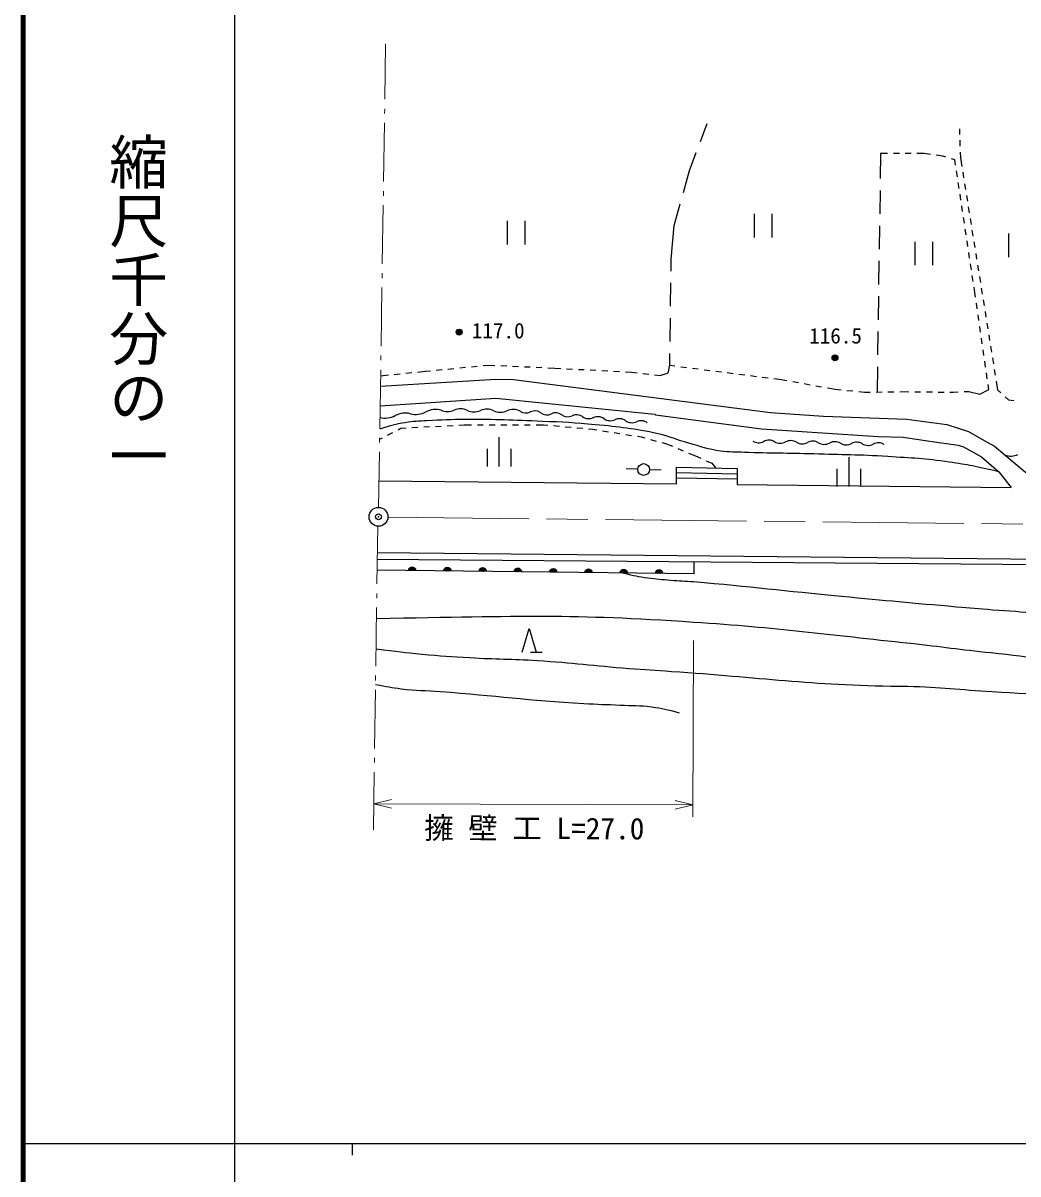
# Model space of a CAD drawing. Units: millimetres, scale not verified. Extents: x 40000 to 680000, y 20000 to 380000.
# Drawn here: x 40000 to 124633, y 202409 to 300315 of the extents above; entities that cross this region are included whole.
import ezdxf
from ezdxf.enums import TextEntityAlignment as Align

# ---------------------------------------------------------------- set-up
doc = ezdxf.new("R2010")
doc.units = ezdxf.units.MM
doc.header["$LTSCALE"] = 1000
doc.header["$PDMODE"] = 32
doc.header["$PDSIZE"] = 500
doc.linetypes.add('CHAIN', pattern=[18.5, 12, -1.5, 3.5, -1.5])
for name, color, linetype, lineweight in [('M-BGD', 7, 'Continuous', 25), ('M-BGD-EXST', 7, 'Continuous', 25), ('M-BMK', 2, 'CHAIN', 13), ('M-BMK-HTXT', 7, 'Continuous', 13), ('M-BMK-SRVR', 3, 'Continuous', 25), ('M-STR-HTXT', 7, 'Continuous', 13), ('M-TTL', 2, 'Continuous', 140), ('M-TTL-BAND', 7, 'Continuous', 25)]:
    doc.layers.add(name, color=color, linetype=linetype, lineweight=lineweight)
doc.layers.add('M-OTRS', color=6, linetype='Continuous')
doc.styles.add('@ＭＳ ゴシック', font='')
doc.styles.add('ＭＳ ゴシック', font='')
doc.styles.get('@ＭＳ ゴシック').set_extended_font_data('@MS Gothic')
doc.styles.get('ＭＳ ゴシック').set_extended_font_data('MS Gothic')

msp = doc.modelspace()

# ---------------------------------------------------------------- linework, layer by layer
at = {"layer": 'M-BGD'}
for p, q in [((97615, 290237), (98195, 291775)), ((119652, 291324), (119668, 290841)), ((119684, 290341), (119700, 289841)), ((96682, 287764), (97262, 289301)), ((112943, 289229), (112912, 287076)), ((113543, 289225), (112943, 289229)), ((114543, 289218), (114043, 289221)), ((115543, 289212), (115043, 289215)), ((116642, 289205), (116043, 289208)), ((117187, 289130), (116642, 289205)), ((118227, 288988), (117682, 289063)), ((118504, 288905), (118227, 288988)), ((119717, 289342), (119732, 288858)), ((119732, 288858), (119850, 288122)), ((119260, 288676), (118983, 288760)), ((119328, 288223), (119260, 288676)), ((96172, 285904), (96682, 287764)), ((119478, 287234), (119403, 287729)), ((119929, 287628), (120009, 287134)), ((112898, 286076), (112869, 284076)), ((119627, 286246), (119552, 286740)), ((120088, 286641), (120167, 286147)), ((95397, 283080), (95908, 284940)), ((119776, 285257), (119702, 285751)), ((120246, 285653), (120325, 285159)), ((102200, 284080), (102200, 282080)), ((103700, 284080), (103700, 282080)), ((119926, 284268), (119851, 284763)), ((120404, 284666), (120483, 284172)), ((81179, 283486), (81179, 281486)), ((82679, 283486), (82679, 281486)), ((95139, 280234), (95397, 283080)), ((112854, 283076), (112825, 281076)), ((120075, 283279), (120000, 283774)), ((120563, 283678), (120642, 283185)), ((120225, 282291), (120150, 282785)), ((120721, 282691), (120800, 282197)), ((123815, 282405), (123815, 280405)), ((115871, 281703), (115871, 279703)), ((117371, 281703), (117371, 279703)), ((120374, 281302), (120299, 281796)), ((120879, 281704), (120958, 281210)), ((95125, 279216), (95139, 280234)), ((112811, 280077), (112782, 278077)), ((120523, 280313), (120449, 280807)), ((121037, 280716), (121117, 280223)), ((120673, 279324), (120598, 279819)), ((121196, 279729), (121275, 279235)), ((95084, 276216), (95111, 278216)), ((120822, 278335), (120747, 278830)), ((121354, 278741), (121433, 278248)), ((112768, 277077), (112739, 275077)), ((120965, 277388), (120897, 277841)), ((121023, 276982), (120965, 277388)), ((121512, 277754), (121591, 277260)), ((121165, 275992), (121094, 276487)), ((121670, 276767), (121750, 276273)), ((95043, 273216), (95070, 275216)), ((121306, 275002), (121235, 275497)), ((121829, 275779), (121908, 275286)), ((121447, 274012), (121377, 274507)), ((121987, 274792), (122066, 274298)), ((112724, 274077), (112695, 272077)), ((121589, 273022), (121518, 273517)), ((122145, 273804), (122224, 273311)), ((95015, 271198), (95029, 272216)), ((121730, 272032), (121660, 272527)), ((122304, 272817), (122383, 272323)), ((79133, 271179), (79560, 271222)), ((79560, 271222), (80146, 271194)), ((121872, 271042), (121801, 271537)), ((122462, 271830), (122541, 271336)), ((70416, 270311), (71078, 270378)), ((71576, 270428), (72073, 270477)), ((72571, 270527), (73068, 270577)), ((73566, 270627), (74228, 270693)), ((74228, 270693), (74655, 270736)), ((75152, 270785), (75650, 270834)), ((76148, 270884), (76645, 270933)), ((77143, 270982), (77640, 271032)), ((78138, 271081), (78635, 271130)), ((80646, 271171), (81145, 271148)), ((81645, 271125), (82144, 271101)), ((82644, 271078), (83143, 271055)), ((83642, 271031), (84142, 271008)), ((84641, 270985), (85228, 270958)), ((85228, 270958), (85742, 270931)), ((86241, 270905), (86740, 270880)), ((87240, 270854), (87739, 270828)), ((88238, 270802), (88738, 270777)), ((89237, 270751), (89736, 270725)), ((90236, 270699), (90735, 270674)), ((91234, 270648), (91748, 270621)), ((91748, 270621), (92228, 270565)), ((92725, 270506), (93222, 270448)), ((93718, 270390), (94198, 270333)), ((94198, 270333), (94871, 270549)), ((94871, 270549), (95015, 271198)), ((95015, 271198), (95446, 271143)), ((95942, 271080), (96438, 271017)), ((96934, 270954), (97430, 270890)), ((97926, 270827), (98422, 270764)), ((98918, 270701), (99414, 270638)), ((99910, 270575), (100406, 270512)), ((100902, 270449), (101398, 270385)), ((101894, 270322), (102390, 270259)), ((112681, 271078), (112650, 268925)), ((122013, 270052), (121942, 270547)), ((122620, 270842), (122699, 270349)), ((102886, 270196), (103382, 270133)), ((103878, 270070), (104309, 270015)), ((104309, 270015), (104975, 269898)), ((105468, 269811), (105960, 269725)), ((106453, 269638), (106945, 269551)), ((107438, 269465), (107930, 269378)), ((108423, 269291), (109089, 269174)), ((122142, 269150), (122084, 269557)), ((122778, 269855), (122896, 269118)), ((109089, 269174), (109592, 269121)), ((110089, 269069), (110586, 269016)), ((111083, 268963), (111586, 268910)), ((111586, 268910), (112072, 268917)), ((112572, 268924), (113072, 268931)), ((113572, 268938), (114072, 268945)), ((114572, 268951), (115057, 268958)), ((115057, 268958), (115349, 268955)), ((115848, 268949), (116348, 268943)), ((116848, 268937), (117348, 268931)), ((117848, 268925), (118348, 268919)), ((118848, 268914), (119140, 268910)), ((119140, 268910), (119551, 268933)), ((120050, 268960), (120461, 268982)), ((120461, 268982), (121397, 268742)), ((121397, 268742), (122142, 269150)), ((122896, 269118), (123176, 268863)), ((123545, 268525), (123825, 268270)), ((123825, 268270), (124291, 268205)), ((71011, 265262), (71455, 265491)), ((71900, 265720), (72133, 265841)), ((72133, 265841), (72585, 265866)), ((73084, 265895), (73583, 265923)), ((74083, 265951), (74582, 265979)), ((75081, 266007), (75580, 266035)), ((76079, 266063), (76579, 266092)), ((77078, 266120), (77529, 266145)), ((77529, 266145), (78150, 266145)), ((78650, 266145), (79150, 266145)), ((79650, 266145), (80150, 266145)), ((80650, 266145), (81150, 266145)), ((81650, 266145), (82150, 266145)), ((82650, 266145), (83150, 266145)), ((83650, 266145), (84270, 266145)), ((84270, 266145), (84629, 266112)), ((85127, 266067), (85625, 266021)), ((86123, 265976), (86621, 265930)), ((87118, 265885), (87616, 265839)), ((88114, 265794), (88473, 265761)), ((88473, 265761), (88802, 265708)), ((89296, 265630), (89790, 265551)), ((90284, 265472), (90777, 265393)), ((70333, 264912), (70567, 265033)), ((80484, 265084), (80484, 262584)), ((91271, 265315), (91765, 265236)), ((92259, 265157), (92588, 265104)), ((92588, 265104), (92901, 265020)), ((93383, 264889), (93866, 264759)), ((94349, 264629), (94661, 264544)), ((94661, 264544), (95233, 264309)), ((79484, 264084), (79484, 262584)), ((81484, 264084), (81484, 262584)), ((95695, 264119), (96158, 263929)), ((96620, 263738), (97191, 263503)), ((97191, 263503), (97661, 263288)), ((110232, 263382), (110232, 260882)), ((98115, 263079), (98584, 262863)), ((98584, 262863), (98919, 262462)), ((95578, 262073), (100760, 261978)), ((95578, 261623), (100760, 261528)), ((109232, 262382), (109232, 260882)), ((111232, 262382), (111232, 260882)), ((70132, 254712), (128854, 254250)), ((70140, 255272), (128860, 254686)), ((97076, 253455), (70119, 253764)), ((97076, 253455), (97099, 254500)), ((82462, 246797), (83062, 248797)), ((83062, 248797), (83662, 246797)), ((83162, 246797), (84162, 246797))]:
    msp.add_line(p, q, dxfattribs=at)
for points in [[(70402, 269419), (80223, 270025), (81717, 269994), (103589, 267196), (108103, 266879), (115192, 266625)], [(70377, 267764), (80223, 268404), (93734, 267037), (93798, 266974), (102826, 265798), (112745, 265130), (114874, 265099), (117132, 264749), (119548, 264399), (119993, 264272), (121519, 263414), (123013, 262142), (124062, 260807)], [(115192, 266625), (118581, 266159), (120427, 265572), (121954, 264697), (122643, 264325), (125259, 262115), (126540, 260709)], [(70279, 261359), (95578, 261124), (95578, 262523), (100760, 262428), (100760, 261061), (124062, 260807)]]:
    msp.add_lwpolyline(points, dxfattribs=at)
for centre, radius in [((77096, 274025), 250), ((77096, 274025), 204), ((77096, 274025), 159), ((77096, 274025), 114), ((77096, 274025), 68.2), ((77096, 274025), 22.7), ((109068, 271827), 250), ((109068, 271827), 204), ((109068, 271827), 159), ((109068, 271827), 114), ((109068, 271827), 68.2), ((109068, 271827), 22.7)]:
    msp.add_circle(centre, radius, dxfattribs=at)
for centre, radius, start, end in [((75105, 265674), 1774, 75.19772, 118.46638), ((76133, 268577), 1319, 244.17102, 294.46486), ((77225, 266176), 1319, 64.17102, 114.46486), ((78374, 268550), 1319, 244.17102, 294.46486), ((79466, 266150), 1319, 64.17102, 114.46486), ((80616, 268524), 1319, 244.17102, 294.46486), ((81708, 266123), 1319, 64.17102, 114.46486), ((82790, 267993), 852, 233.38994, 296.26796), ((83544, 266466), 852, 53.38994, 116.26796), ((70815, 268483), 1774, 255.19772, 298.46638), ((72506, 265363), 1774, 75.19772, 118.46638), ((73413, 268794), 1774, 255.19772, 298.46638), ((84560, 267833), 852, 233.38994, 296.26796), ((85313, 266306), 852, 53.38994, 116.26796), ((86329, 267673), 852, 233.38994, 296.26796), ((87083, 266146), 852, 53.38994, 116.26796), ((88122, 267571), 912, 234.3419, 295.029), ((88894, 265917), 912, 54.3419, 115.029), ((89958, 267400), 912, 234.3419, 295.029), ((90730, 265747), 912, 54.3419, 115.029), ((91794, 267229), 912, 234.3419, 295.029), ((92566, 265576), 912, 54.3419, 115.029), ((102555, 265542), 933, 238.6045, 298.60913), ((103448, 263905), 933, 58.6045, 118.60913), ((104420, 265497), 933, 238.6045, 298.60913), ((105313, 263859), 933, 58.6045, 118.60913), ((106285, 265452), 933, 238.6045, 298.60913), ((107179, 263814), 933, 58.6045, 118.60913), ((108151, 265406), 933, 238.6045, 298.60913), ((109044, 263768), 933, 58.6045, 118.60913), ((110016, 265361), 933, 238.6045, 298.60913), ((110909, 263723), 933, 58.6045, 118.60913), ((111881, 265316), 933, 238.6045, 298.60913), ((112775, 263678), 933, 58.6045, 118.60913), ((124028, 264722), 1255, 247.23143, 298.81632), ((73097, 253676), 354, 8.1404, 170.54557), ((73097, 253676), 283, 10.36444, 168.32154), ((73097, 253676), 212, 14.11076, 164.57521), ((73097, 253676), 142, 21.82249, 156.86348), ((73097, 253676), 100, 32.14015, 146.54582), ((76097, 253641), 354, 8.1404, 170.54557), ((76097, 253641), 283, 10.36444, 168.32154), ((76097, 253641), 212, 14.11076, 164.57521), ((76097, 253641), 142, 21.82249, 156.86348), ((76097, 253641), 100, 32.14015, 146.54582), ((79097, 253607), 354, 8.1404, 170.54557), ((79097, 253607), 283, 10.36444, 168.32154), ((79097, 253607), 212, 14.11076, 164.57521), ((79097, 253607), 142, 21.82249, 156.86348), ((79097, 253607), 100, 32.14015, 146.54582), ((82097, 253572), 354, 8.1404, 170.54557), ((82097, 253572), 283, 10.36444, 168.32154), ((82097, 253572), 212, 14.11076, 164.57521), ((82097, 253572), 142, 21.82249, 156.86348), ((82097, 253572), 100, 32.14015, 146.54582), ((85097, 253538), 354, 8.1404, 170.54557), ((85097, 253538), 283, 10.36444, 168.32154), ((85097, 253538), 212, 14.11076, 164.57521), ((85097, 253538), 142, 21.82249, 156.86348), ((85097, 253538), 100, 32.14015, 146.54582), ((88096, 253504), 354, 8.1404, 170.54557), ((88096, 253504), 283, 10.36444, 168.32154), ((88096, 253504), 212, 14.11076, 164.57521), ((88096, 253504), 142, 21.82249, 156.86348), ((88096, 253504), 100, 32.14015, 146.54582), ((91096, 253469), 354, 8.1404, 170.54557), ((91096, 253469), 283, 10.36444, 168.32154), ((91096, 253469), 212, 14.11076, 164.57521), ((91096, 253469), 142, 21.82249, 156.86348), ((94096, 253435), 354, 8.1404, 170.54557), ((94096, 253435), 283, 10.36444, 168.32154), ((94096, 253435), 212, 14.11076, 164.57521), ((94096, 253435), 142, 21.82249, 156.86348), ((91096, 253469), 100, 32.14015, 146.54582), ((94096, 253435), 100, 32.14015, 146.54582)]:
    msp.add_arc(centre, radius, start, end, dxfattribs=at)
for points, knots in [([(123013, 262142), (121024, 262600), (120440, 262720), (118771, 262970), (116746, 263274), (115594, 263305), (113551, 263435), (111096, 263590), (109717, 263586), (107258, 263659), (104954, 263728), (103662, 263701), (101358, 263787), (100570, 263816), (100124, 263799), (99341, 263899), (98257, 264037), (97681, 264288), (96627, 264572), (95597, 264849), (95059, 265145), (94017, 265372), (91958, 265822), (90775, 265946), (88677, 266141), (86930, 266303), (85947, 266359), (84194, 266429), (81653, 266530), (80228, 266597), (77685, 266589), (76384, 266585), (75655, 266551), (74355, 266477), (73634, 266436), (73227, 266429), (72514, 266317), (71650, 266180), (71336, 266070), (70346, 265758)], [0, 0, 0, 0, 1, 1, 1, 2, 2, 2, 3, 3, 3, 4, 4, 4, 5, 5, 5, 6, 6, 6, 7, 7, 7, 8, 8, 8, 9, 9, 9, 10, 10, 10, 11, 11, 11, 12, 12, 12, 13, 13, 13, 13]), ([(91068, 253524), (92040, 253300), (92322, 253232), (93138, 253116), (93894, 253008), (94323, 252994), (95083, 252929), (95847, 252863), (96277, 252858), (97041, 252795), (101965, 252391), (104710, 252021), (109629, 251556), (113440, 251195), (115575, 250995), (119389, 250666), (120593, 250562), (121267, 250495), (122473, 250412), (125314, 250215), (126905, 250045), (129753, 249999), (136844, 249884), (140814, 250321), (147905, 250476), (151360, 250551), (153301, 250401), (156753, 250574), (164727, 250973), (169200, 251151), (177152, 251875), (178320, 251982), (178969, 252114), (180140, 252193), (181689, 252298), (182561, 252291), (184114, 252289), (188916, 252283), (190642, 251838), (196340, 250995)], [0, 0, 0, 0, 1, 1, 1, 2, 2, 2, 3, 3, 3, 4, 4, 4, 5, 5, 5, 6, 6, 6, 7, 7, 7, 8, 8, 8, 9, 9, 9, 10, 10, 10, 11, 11, 11, 12, 12, 12, 13, 13, 13, 13]), ([(70062, 249670), (82865, 249878), (86526, 250065), (97041, 249362), (104273, 248879), (108303, 248324), (115511, 247550), (118183, 247264), (119673, 247036), (122346, 246756), (125942, 246379), (127950, 246010), (131565, 245898), (142810, 245549), (149116, 246058), (160366, 246121), (161335, 246126), (161878, 246133), (162846, 246121), (165060, 246093), (166301, 246041), (168510, 245903), (170590, 245772), (171275, 245707), (173826, 245454)], [0, 0, 0, 0, 1, 1, 1, 2, 2, 2, 3, 3, 3, 4, 4, 4, 5, 5, 5, 6, 6, 6, 7, 7, 7, 8, 8, 8, 8]), ([(70027, 247093), (71902, 246844), (72405, 246778), (73935, 246631), (75526, 246477), (76420, 246427), (78016, 246332), (80255, 246198), (81514, 246227), (83752, 246087), (86800, 245898), (88496, 245648), (91541, 245420), (92956, 245314), (93749, 245260), (95165, 245166), (102727, 244661), (106948, 243994), (114525, 243895), (114811, 243891), (114971, 243902), (115256, 243895), (118071, 243826), (119640, 243612), (122450, 243442), (126655, 243187), (129013, 243099), (133218, 242846), (138584, 242523), (140282, 242397), (146951, 241924)], [0, 0, 0, 0, 1, 1, 1, 2, 2, 2, 3, 3, 3, 4, 4, 4, 5, 5, 5, 6, 6, 6, 7, 7, 7, 8, 8, 8, 9, 9, 9, 10, 10, 10, 10]), ([(69985, 244052), (71013, 243850), (71311, 243803), (72168, 243689), (73469, 243516), (74210, 243549), (75519, 243449), (80277, 243083), (82931, 242717), (87694, 242432), (88906, 242359), (89586, 242355), (90798, 242294), (91840, 242241), (92432, 242296), (93464, 242150), (94396, 242017), (94739, 241931), (95818, 241637)], [0, 0, 0, 0, 1, 1, 1, 2, 2, 2, 3, 3, 3, 4, 4, 4, 5, 5, 5, 6, 6, 6, 6])]:
    msp.add_open_spline(points, degree=3, knots=knots, dxfattribs=at)
at = {"layer": 'M-BGD-EXST'}
for p, q in [((92290, 262354), (91291, 262397)), ((93290, 262328), (94290, 262318))]:
    msp.add_line(p, q, dxfattribs=at)
msp.add_circle((92790, 262332), 500, dxfattribs=at)
at = {"layer": 'M-BMK'}
msp.add_line((71037, 258273), (128860, 257658), dxfattribs=at)
at = {"layer": 'M-BMK-HTXT'}
for p, q in [((70775, 293824), (70847, 298539)), ((70757, 292624), (70763, 293024)), ((70668, 286824), (70745, 291824)), ((70650, 285625), (70656, 286025)), ((70561, 279825), (70638, 284825)), ((70543, 278625), (70549, 279025)), ((70454, 272826), (70531, 277826)), ((70436, 271626), (70442, 272026)), ((70347, 265827), (70424, 270826)), ((70329, 264627), (70335, 265027)), ((70244, 259112), (70316, 263827)), ((70171, 257514), (70103, 252599)), ((70092, 251799), (70086, 251399)), ((70075, 250599), (70006, 245600)), ((69995, 244800), (69990, 244400)), ((69978, 243600), (69909, 238600)), ((69898, 237801), (69893, 237401)), ((69882, 236601), (69814, 231685))]:
    msp.add_line(p, q, dxfattribs=at)
at = {"layer": 'M-BMK-SRVR'}
msp.add_circle((70238, 258312), 800, dxfattribs=at)
at = {"layer": 'M-OTRS'}
msp.add_point((70238, 258312), dxfattribs=at)
at = {"layer": 'M-STR-HTXT'}
for p, q in [((97021, 247795), (96964, 232803)), ((69844, 233907), (71346, 234276)), ((96968, 233803), (95470, 234184)), ((69844, 233907), (96968, 233803)), ((69844, 233907), (71343, 233526)), ((96968, 233803), (95467, 233434))]:
    msp.add_line(p, q, dxfattribs=at)
at = {"layer": 'M-TTL'}
msp.add_line((40000, 380000), (40000, 20000), dxfattribs=at)
at = {"layer": 'M-TTL-BAND'}
for p, q in [((58000, 370000), (58000, 20000)), ((40000, 205000), (579000, 205000)), ((68000, 205000), (68000, 204000))]:
    msp.add_line(p, q, dxfattribs=at)

# ---------------------------------------------------------------- texts
at = {"layer": 'M-BGD', "style": 'ＭＳ ゴシック'}
for s, p in [('117.0', (78177, 273088)), ('116.5', (106871, 272656))]:
    msp.add_text(s, height=1320, dxfattribs=at).set_placement(p, align=Align.BOTTOM_LEFT)
at = {"layer": 'M-STR-HTXT', "style": 'ＭＳ ゴシック'}
msp.add_text('擁 壁 工 L=27.0', height=1833, rotation=359.782, dxfattribs=at).set_placement((83488, 230355), align=Align.BOTTOM_CENTER)
at = {"layer": 'M-TTL-BAND', "style": '@ＭＳ ゴシック'}
msp.add_text('縮尺千分の一', height=3666, rotation=270, dxfattribs=at).set_placement((49777, 261030), align=Align.MIDDLE_RIGHT)

doc.saveas('drawing.dxf')
